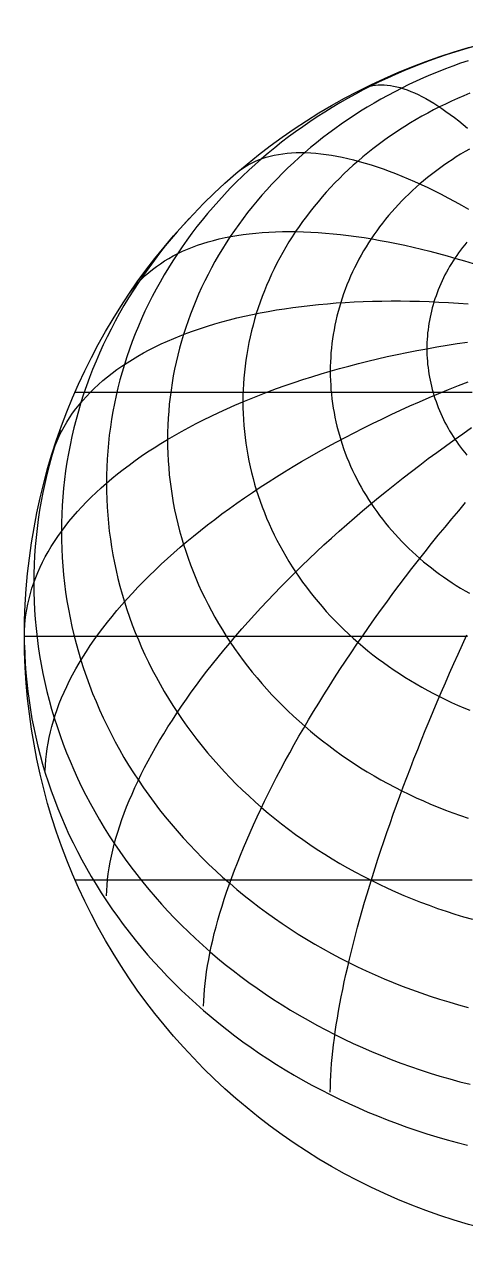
# Model space of a CAD drawing. Header units: millimetres. Extents: x -40 to 40, y -40 to 40.
# Drawn here: x -40 to -11.2, y -40 to 40 of the extents above; entities that cross this region are included whole.
import ezdxf

# ---------------------------------------------------------------- set-up
doc = ezdxf.new("R2010")
doc.units = ezdxf.units.MM
for name, color, linetype in [('CUT_OUTER', 1, 'Continuous'), ('ENGRAVE', 7, 'Continuous'), ('ENGRAVE_FINE', 8, 'Continuous')]:
    doc.layers.add(name, color=color, linetype=linetype)

msp = doc.modelspace()

# ---------------------------------------------------------------- linework, layer by layer
at = {"layer": 'CUT_OUTER'}
msp.add_circle((0, 0), 40, dxfattribs=at)
at = {"layer": 'ENGRAVE'}
for points in [[(-39.9939, 0), (-39.9756, 0), (-39.9452, 0), (-39.9026, 0), (-39.8478, 0), (-39.7809, 0), (-39.7018, 0), (-39.6107, 0), (-39.5075, 0), (-39.3923, 0), (-39.2651, 0), (-39.1259, 0), (-38.9748, 0), (-38.8118, 0), (-38.637, 0), (-38.4505, 0), (-38.2522, 0), (-38.0423, 0), (-37.8207, 0), (-37.5877, 0), (-37.3432, 0), (-37.0874, 0), (-36.8202, 0), (-36.5418, 0), (-36.2523, 0), (-35.9518, 0), (-35.6403, 0), (-35.3179, 0), (-34.9848, 0), (-34.641, 0), (-34.2867, 0), (-33.9219, 0), (-33.5468, 0), (-33.1615, 0), (-32.7661, 0), (-32.3607, 0), (-31.9454, 0), (-31.5204, 0), (-31.0858, 0), (-30.6418, 0), (-30.1884, 0), (-29.7258, 0), (-29.2541, 0), (-28.7736, 0), (-28.2843, 0), (-27.7863, 0), (-27.2799, 0), (-26.7652, 0), (-26.2424, 0), (-25.7115, 0), (-25.1728, 0), (-24.6265, 0), (-24.0726, 0), (-23.5114, 0), (-22.9431, 0), (-22.3677, 0), (-21.7856, 0), (-21.1968, 0), (-20.6015, 0), (-20, 0), (-19.3924, 0), (-18.7789, 0), (-18.1596, 0), (-17.5348, 0), (-16.9047, 0), (-16.2695, 0), (-15.6292, 0), (-14.9843, 0), (-14.3347, 0), (-13.6808, 0), (-13.0227, 0), (-12.3607, 0), (-11.6949, 0), (-11.0255, 0)], [(-39.9939, -0.6046), (-39.9756, -1.209), (-39.9452, -1.813), (-39.9026, -2.4164), (-39.8478, -3.0192), (-39.7809, -3.621), (-39.7018, -4.2217), (-39.6107, -4.8211), (-39.5075, -5.419), (-39.3923, -6.0153), (-39.2651, -6.6098), (-39.1259, -7.2023), (-38.9748, -7.7925), (-38.8118, -8.3804), (-38.637, -8.9658), (-38.4505, -9.5484), (-38.2522, -10.1281), (-38.0423, -10.7047), (-37.8207, -11.278), (-37.5877, -11.8479), (-37.3432, -12.4142), (-37.0874, -12.9768), (-36.8202, -13.5353), (-36.5418, -14.0898), (-36.2523, -14.6399), (-35.9518, -15.1856), (-35.6403, -15.7267), (-35.3179, -16.263), (-34.9848, -16.7943), (-34.641, -17.3205), (-34.2867, -17.8414), (-33.9219, -18.3569), (-33.5468, -18.8668), (-33.1615, -19.371), (-32.7661, -19.8693), (-32.3607, -20.3615), (-31.9454, -20.8475), (-31.5204, -21.3271), (-31.0858, -21.8003), (-30.6418, -22.2668), (-30.1884, -22.7266), (-29.7258, -23.1794), (-29.2541, -23.6251), (-28.7736, -24.0637), (-28.2843, -24.4949), (-27.7863, -24.9187), (-27.2799, -25.3348), (-26.7652, -25.7433), (-26.2424, -26.1439), (-25.7115, -26.5366), (-25.1728, -26.9211), (-24.6265, -27.2975), (-24.0726, -27.6655), (-23.5114, -28.0252), (-22.9431, -28.3763), (-22.3677, -28.7187), (-21.7856, -29.0524), (-21.1968, -29.3772), (-20.6015, -29.6931), (-20, -30), (-19.3924, -30.2977), (-18.7789, -30.5862), (-18.1596, -30.8654), (-17.5348, -31.1351), (-16.9047, -31.3954), (-16.2695, -31.6461), (-15.6292, -31.8872), (-14.9843, -32.1186), (-14.3347, -32.3402), (-13.6808, -32.5519), (-13.0227, -32.7537), (-12.3607, -32.9456), (-11.6949, -33.1274), (-11.0255, -33.2991)]]:
    msp.add_lwpolyline(points, dxfattribs=at)
at = {"layer": 'ENGRAVE_FINE'}
for points in [[(-10.7047, 38.5317), (-11.278, 38.3656), (-11.8479, 38.1908), (-12.4142, 38.0074), (-12.9768, 37.8155), (-13.5353, 37.6151), (-14.0898, 37.4064), (-14.6399, 37.1892), (-15.1856, 36.9638), (-15.7267, 36.7302), (-16.263, 36.4884), (-16.7943, 36.2386), (-17.3205, 35.9808), (-17.8414, 35.715), (-18.3569, 35.4414), (-18.8668, 35.1601), (-19.371, 34.8711), (-19.8693, 34.5746), (-20.3615, 34.2705), (-20.8475, 33.9591), (-21.3271, 33.6403), (-21.8003, 33.3144), (-22.2668, 32.9813), (-22.7266, 32.6413), (-23.1794, 32.2943), (-23.6251, 31.9406), (-24.0637, 31.5802), (-24.4949, 31.2132), (-24.9187, 30.8398), (-25.3348, 30.46), (-25.7433, 30.0739), (-26.1439, 29.6818), (-26.5366, 29.2836), (-26.9211, 28.8796), (-27.2975, 28.4698), (-27.6655, 28.0545), (-28.0252, 27.6336), (-28.3763, 27.2073), (-28.7187, 26.7758), (-29.0524, 26.3392), (-29.3772, 25.8976), (-29.6931, 25.4511), (-30, 25), (-30.2977, 24.5443), (-30.5862, 24.0841), (-30.8654, 23.6197), (-31.1351, 23.1511), (-31.3954, 22.6785), (-31.6461, 22.2021), (-31.8872, 21.7219), (-32.1186, 21.2382), (-32.3402, 20.751), (-32.5519, 20.2606), (-32.7537, 19.767), (-32.9456, 19.2705), (-33.1274, 18.7712), (-33.2991, 18.2691), (-33.4607, 17.7646), (-33.612, 17.2577), (-33.7532, 16.7485), (-33.884, 16.2374), (-34.0046, 15.7243), (-34.1147, 15.2094), (-34.2145, 14.693), (-34.3039, 14.1752), (-34.3828, 13.6561), (-34.4512, 13.1359), (-34.5092, 12.6147), (-34.5566, 12.0927), (-34.5935, 11.5701), (-34.6199, 11.047), (-34.6357, 10.5236), (-34.641, 10), (-34.6357, 9.4764), (-34.6199, 8.953), (-34.5935, 8.4299), (-34.5566, 7.9073), (-34.5092, 7.3853), (-34.4512, 6.8641), (-34.3828, 6.3439), (-34.3039, 5.8248), (-34.2145, 5.307), (-34.1147, 4.7906), (-34.0046, 4.2757), (-33.884, 3.7626), (-33.7532, 3.2515), (-33.612, 2.7423), (-33.4607, 2.2354), (-33.2991, 1.7309), (-33.1274, 1.2288), (-32.9456, 0.7295), (-32.7537, 0.233), (-32.5519, -0.2606), (-32.3402, -0.751), (-32.1186, -1.2382), (-31.8872, -1.7219), (-31.6461, -2.2021), (-31.3954, -2.6785), (-31.1351, -3.1511), (-30.8654, -3.6197), (-30.5862, -4.0841), (-30.2977, -4.5443), (-30, -5), (-29.6931, -5.4511), (-29.3772, -5.8976), (-29.0524, -6.3392), (-28.7187, -6.7758), (-28.3763, -7.2073), (-28.0252, -7.6336), (-27.6655, -8.0545), (-27.2975, -8.4698), (-26.9211, -8.8796), (-26.5366, -9.2836), (-26.1439, -9.6818), (-25.7433, -10.0739), (-25.3348, -10.46), (-24.9187, -10.8398), (-24.4949, -11.2132), (-24.0637, -11.5802), (-23.6251, -11.9406), (-23.1794, -12.2943), (-22.7266, -12.6413), (-22.2668, -12.9813), (-21.8003, -13.3144), (-21.3271, -13.6403), (-20.8475, -13.9591), (-20.3615, -14.2705), (-19.8693, -14.5746), (-19.371, -14.8711), (-18.8668, -15.1601), (-18.3569, -15.4414), (-17.8414, -15.715), (-17.3205, -15.9808), (-16.7943, -16.2386), (-16.263, -16.4884), (-15.7267, -16.7302), (-15.1856, -16.9638), (-14.6399, -17.1892), (-14.0898, -17.4064), (-13.5353, -17.6151), (-12.9768, -17.8155), (-12.4142, -18.0074), (-11.8479, -18.1908), (-11.278, -18.3656), (-10.7047, -18.5317)], [(-10.981, 37.6298), (-11.4786, 37.46), (-11.9727, 37.2828), (-12.4631, 37.0981), (-12.9498, 36.906), (-13.4325, 36.7067), (-13.9111, 36.5), (-14.3854, 36.2861), (-14.8554, 36.0651), (-15.3209, 35.8371), (-15.7817, 35.602), (-16.2377, 35.36), (-16.6887, 35.1112), (-17.1347, 34.8556), (-17.5754, 34.5932), (-18.0108, 34.3243), (-18.4407, 34.0488), (-18.865, 33.7668), (-19.2835, 33.4785), (-19.6962, 33.1839), (-20.1028, 32.8831), (-20.5034, 32.5763), (-20.8976, 32.2634), (-21.2856, 31.9446), (-21.667, 31.6199), (-22.0419, 31.2896), (-22.41, 30.9536), (-22.7713, 30.6122), (-23.1256, 30.2653), (-23.473, 29.9131), (-23.8131, 29.5557), (-24.1461, 29.1933), (-24.4716, 28.8259), (-24.7897, 28.4535), (-25.1003, 28.0765), (-25.4032, 27.6948), (-25.6984, 27.3086), (-25.9857, 26.918), (-26.2651, 26.5231), (-26.5366, 26.124), (-26.7999, 25.7209), (-27.0551, 25.3139), (-27.302, 24.9031), (-27.5406, 24.4886), (-27.7709, 24.0706), (-27.9927, 23.6491), (-28.2059, 23.2244), (-28.4106, 22.7965), (-28.6066, 22.3656), (-28.7939, 21.9318), (-28.9724, 21.4952), (-29.1421, 21.056), (-29.3029, 20.6143), (-29.4548, 20.1702), (-29.5977, 19.7239), (-29.7316, 19.2755), (-29.8564, 18.8252), (-29.9722, 18.373), (-30.0788, 17.9192), (-30.1763, 17.4638), (-30.2645, 17.007), (-30.3436, 16.5489), (-30.4134, 16.0897), (-30.4739, 15.6296), (-30.5252, 15.1686), (-30.5671, 14.7068), (-30.5998, 14.2446), (-30.6231, 13.7819), (-30.6371, 13.3189), (-30.6418, 12.8558), (-30.6371, 12.3926), (-30.6231, 11.9296), (-30.5998, 11.4669), (-30.5671, 11.0047), (-30.5252, 10.5429), (-30.4739, 10.0819), (-30.4134, 9.6218), (-30.3436, 9.1626), (-30.2645, 8.7045), (-30.1763, 8.2477), (-30.0788, 7.7923), (-29.9722, 7.3385), (-29.8564, 6.8863), (-29.7316, 6.436), (-29.5977, 5.9876), (-29.4548, 5.5413), (-29.3029, 5.0972), (-29.1421, 4.6555), (-28.9724, 4.2163), (-28.7939, 3.7797), (-28.6066, 3.3459), (-28.4106, 2.915), (-28.2059, 2.4871), (-27.9927, 2.0624), (-27.7709, 1.6409), (-27.5406, 1.2229), (-27.302, 0.8084), (-27.0551, 0.3976), (-26.7999, -0.0094), (-26.5366, -0.4125), (-26.2651, -0.8116), (-25.9857, -1.2065), (-25.6984, -1.5971), (-25.4032, -1.9833), (-25.1003, -2.365), (-24.7897, -2.742), (-24.4716, -3.1143), (-24.1461, -3.4818), (-23.8131, -3.8442), (-23.473, -4.2016), (-23.1256, -4.5538), (-22.7713, -4.9007), (-22.41, -5.2421), (-22.0419, -5.5781), (-21.667, -5.9084), (-21.2856, -6.2331), (-20.8976, -6.5519), (-20.5034, -6.8648), (-20.1028, -7.1716), (-19.6962, -7.4724), (-19.2835, -7.767), (-18.865, -8.0553), (-18.4407, -8.3373), (-18.0108, -8.6128), (-17.5754, -8.8817), (-17.1347, -9.1441), (-16.6887, -9.3997), (-16.2377, -9.6485), (-15.7817, -9.8905), (-15.3209, -10.1256), (-14.8554, -10.3536), (-14.3854, -10.5746), (-13.9111, -10.7885), (-13.4325, -10.9951), (-12.9498, -11.1945), (-12.4631, -11.3866), (-11.9727, -11.5713), (-11.4786, -11.7485), (-10.981, -11.9183)], [(-17.7297, 35.8497), (-17.5655, 35.9114), (-17.3959, 35.9621), (-17.221, 36.0019), (-17.0409, 36.0307), (-16.8556, 36.0486), (-16.6652, 36.0554), (-16.4697, 36.0513), (-16.2691, 36.0362), (-16.0636, 36.0101), (-15.8532, 35.9731), (-15.638, 35.9251), (-15.418, 35.8661), (-15.1934, 35.7963), (-14.9641, 35.7155), (-14.7302, 35.6238), (-14.4918, 35.5213), (-14.2491, 35.408), (-14.002, 35.2839), (-13.7506, 35.149), (-13.4951, 35.0035), (-13.2354, 34.8472), (-12.9717, 34.6804), (-12.704, 34.503), (-12.4325, 34.3151), (-12.1572, 34.1167), (-11.8782, 33.9079), (-11.5956, 33.6888), (-11.3094, 33.4595), (-11.0198, 33.2199)], [(-10.8662, 35.5015), (-11.2712, 35.3342), (-11.6728, 35.1608), (-12.0708, 34.9813), (-12.4652, 34.7959), (-12.8558, 34.6045), (-13.2424, 34.4073), (-13.625, 34.2042), (-14.0035, 33.9954), (-14.3777, 33.7809), (-14.7475, 33.5608), (-15.1128, 33.3351), (-15.4736, 33.104), (-15.8296, 32.8674), (-16.1808, 32.6255), (-16.527, 32.3783), (-16.8683, 32.1259), (-17.2044, 31.8684), (-17.5352, 31.6058), (-17.8607, 31.3383), (-18.1808, 31.0659), (-18.4953, 30.7887), (-18.8042, 30.5068), (-19.1074, 30.2203), (-19.4047, 29.9292), (-19.6962, 29.6337), (-19.9816, 29.3339), (-20.2609, 29.0297), (-20.5341, 28.7214), (-20.801, 28.409), (-21.0616, 28.0926), (-21.3158, 27.7723), (-21.5635, 27.4483), (-21.8046, 27.1205), (-22.0391, 26.7891), (-22.2668, 26.4543), (-22.4878, 26.1161), (-22.7019, 25.7745), (-22.9091, 25.4298), (-23.1093, 25.082), (-23.3025, 24.7313), (-23.4886, 24.3776), (-23.6676, 24.0212), (-23.8393, 23.6622), (-24.0038, 23.3006), (-24.1609, 22.9366), (-24.3107, 22.5703), (-24.4531, 22.2017), (-24.588, 21.8311), (-24.7155, 21.4585), (-24.8354, 21.084), (-24.9478, 20.7077), (-25.0525, 20.3298), (-25.1496, 19.9504), (-25.2391, 19.5696), (-25.3209, 19.1875), (-25.395, 18.8042), (-25.4613, 18.4198), (-25.5199, 18.0345), (-25.5707, 17.6484), (-25.6137, 17.2616), (-25.6489, 16.8741), (-25.6763, 16.4862), (-25.6958, 16.098), (-25.7076, 15.7095), (-25.7115, 15.3209), (-25.7076, 14.9323), (-25.6958, 14.5438), (-25.6763, 14.1555), (-25.6489, 13.7676), (-25.6137, 13.3802), (-25.5707, 12.9934), (-25.5199, 12.6072), (-25.4613, 12.2219), (-25.395, 11.8376), (-25.3209, 11.4543), (-25.2391, 11.0722), (-25.1496, 10.6914), (-25.0525, 10.3119), (-24.9478, 9.9341), (-24.8354, 9.5578), (-24.7155, 9.1833), (-24.588, 8.8107), (-24.4531, 8.4401), (-24.3107, 8.0715), (-24.1609, 7.7052), (-24.0038, 7.3412), (-23.8393, 6.9796), (-23.6676, 6.6206), (-23.4886, 6.2642), (-23.3025, 5.9105), (-23.1093, 5.5598), (-22.9091, 5.212), (-22.7019, 4.8673), (-22.4878, 4.5257), (-22.2668, 4.1875), (-22.0391, 3.8526), (-21.8046, 3.5213), (-21.5635, 3.1935), (-21.3158, 2.8694), (-21.0616, 2.5492), (-20.801, 2.2328), (-20.5341, 1.9204), (-20.2609, 1.6121), (-19.9816, 1.3079), (-19.6962, 1.0081), (-19.4047, 0.7125), (-19.1074, 0.4215), (-18.8042, 0.135), (-18.4953, -0.1469), (-18.1808, -0.4241), (-17.8607, -0.6965), (-17.5352, -0.964), (-17.2044, -1.2266), (-16.8683, -1.4841), (-16.527, -1.7365), (-16.1808, -1.9837), (-15.8296, -2.2256), (-15.4736, -2.4622), (-15.1128, -2.6933), (-14.7475, -2.919), (-14.3777, -3.1391), (-14.0035, -3.3536), (-13.625, -3.5624), (-13.2424, -3.7655), (-12.8558, -3.9627), (-12.4652, -4.1541), (-12.0708, -4.3395), (-11.6728, -4.519), (-11.2712, -4.6924), (-10.8662, -4.8597)], [(-25.9956, 30.3941), (-25.7971, 30.5418), (-25.5908, 30.6803), (-25.3766, 30.8093), (-25.1548, 30.929), (-24.9252, 31.0393), (-24.6881, 31.1401), (-24.4435, 31.2314), (-24.1914, 31.3132), (-23.9319, 31.3855), (-23.6652, 31.4482), (-23.3912, 31.5013), (-23.1102, 31.5448), (-22.8221, 31.5787), (-22.527, 31.6031), (-22.2251, 31.6177), (-21.9164, 31.6228), (-21.601, 31.6182), (-21.279, 31.604), (-20.9506, 31.5801), (-20.6158, 31.5467), (-20.2747, 31.5036), (-19.9274, 31.4509), (-19.574, 31.3887), (-19.2147, 31.3169), (-18.8496, 31.2355), (-18.4787, 31.1446), (-18.1021, 31.0443), (-17.7201, 30.9345), (-17.3326, 30.8152), (-16.9399, 30.6866), (-16.542, 30.5487), (-16.1391, 30.4014), (-15.7313, 30.2449), (-15.3186, 30.0791), (-14.9013, 29.9042), (-14.4795, 29.7202), (-14.0533, 29.5271), (-13.6227, 29.3251), (-13.1881, 29.1141), (-12.7494, 28.8942), (-12.3068, 28.6655), (-11.8605, 28.4281), (-11.4105, 28.1821), (-10.9571, 27.9274)], [(-10.8928, 31.8467), (-11.1839, 31.6799), (-11.4715, 31.5086), (-11.7557, 31.3331), (-12.0363, 31.1533), (-12.3132, 30.9693), (-12.5864, 30.7811), (-12.8558, 30.5888), (-13.1212, 30.3925), (-13.3826, 30.1922), (-13.64, 29.9879), (-13.8932, 29.7798), (-14.1421, 29.568), (-14.3868, 29.3523), (-14.6271, 29.1331), (-14.8629, 28.9102), (-15.0942, 28.6838), (-15.3209, 28.4539), (-15.5429, 28.2207), (-15.7602, 27.9841), (-15.9727, 27.7443), (-16.1803, 27.5012), (-16.383, 27.2551), (-16.5808, 27.006), (-16.7734, 26.7539), (-16.961, 26.499), (-17.1433, 26.2412), (-17.3205, 25.9808), (-17.4924, 25.7177), (-17.659, 25.452), (-17.8201, 25.1839), (-17.9759, 24.9133), (-18.1262, 24.6405), (-18.2709, 24.3654), (-18.4101, 24.0882), (-18.5437, 23.8089), (-18.6716, 23.5276), (-18.7939, 23.2445), (-18.9104, 22.9595), (-19.0211, 22.6728), (-19.1261, 22.3845), (-19.2252, 22.0947), (-19.3185, 21.8034), (-19.4059, 21.5107), (-19.4874, 21.2168), (-19.563, 20.9216), (-19.6325, 20.6254), (-19.6962, 20.3282), (-19.7538, 20.03), (-19.8054, 19.7311), (-19.8509, 19.4313), (-19.8904, 19.131), (-19.9239, 18.8301), (-19.9513, 18.5287), (-19.9726, 18.227), (-19.9878, 17.925), (-19.997, 17.6228), (-20, 17.3205), (-19.997, 17.0182), (-19.9878, 16.716), (-19.9726, 16.414), (-19.9513, 16.1123), (-19.9239, 15.8109), (-19.8904, 15.51), (-19.8509, 15.2097), (-19.8054, 14.91), (-19.7538, 14.611), (-19.6962, 14.3128), (-19.6325, 14.0156), (-19.563, 13.7194), (-19.4874, 13.4242), (-19.4059, 13.1303), (-19.3185, 12.8376), (-19.2252, 12.5463), (-19.1261, 12.2565), (-19.0211, 11.9682), (-18.9104, 11.6815), (-18.7939, 11.3965), (-18.6716, 11.1134), (-18.5437, 10.8321), (-18.4101, 10.5528), (-18.2709, 10.2756), (-18.1262, 10.0005), (-17.9759, 9.7277), (-17.8201, 9.4572), (-17.659, 9.189), (-17.4924, 8.9234), (-17.3205, 8.6603), (-17.1433, 8.3998), (-16.961, 8.142), (-16.7734, 7.8871), (-16.5808, 7.635), (-16.383, 7.3859), (-16.1803, 7.1398), (-15.9727, 6.8968), (-15.7602, 6.6569), (-15.5429, 6.4204), (-15.3209, 6.1871), (-15.0942, 5.9572), (-14.8629, 5.7308), (-14.6271, 5.5079), (-14.3868, 5.2887), (-14.1421, 5.0731), (-13.8932, 4.8612), (-13.64, 4.6531), (-13.3826, 4.4489), (-13.1212, 4.2486), (-12.8558, 4.0522), (-12.5864, 3.8599), (-12.3132, 3.6718), (-12.0363, 3.4877), (-11.7557, 3.3079), (-11.4715, 3.1324), (-11.1839, 2.9612), (-10.8928, 2.7943)], [(-29.2111, 27.326), (-29.6195, 26.8814), (-30.0189, 26.4306), (-30.4091, 25.9739), (-30.79, 25.5114), (-31.1616, 25.0432), (-31.5237, 24.5694), (-31.8762, 24.0903), (-32.219, 23.6059), (-32.5519, 23.1164), (-32.8749, 22.6219), (-33.188, 22.1226), (-33.4909, 21.6187), (-33.7836, 21.1102), (-34.066, 20.5974), (-34.3381, 20.0805), (-34.5997, 19.5594), (-34.8507, 19.0346), (-35.0911, 18.506), (-35.3209, 17.9738), (-35.5399, 17.4383), (-35.748, 16.8995), (-35.9453, 16.3577), (-36.1316, 15.8129), (-36.3069, 15.2655), (-36.4712, 14.7154), (-36.6243, 14.163), (-36.7663, 13.6083), (-36.8971, 13.0516), (-37.0167, 12.493), (-37.1249, 11.9326), (-37.2219, 11.3708), (-37.3075, 10.8075), (-37.3818, 10.243), (-37.4447, 9.6775), (-37.4961, 9.1111), (-37.5362, 8.544), (-37.5648, 7.9764), (-37.582, 7.4085), (-37.5877, 6.8404), (-37.582, 6.2723), (-37.5648, 5.7044), (-37.5362, 5.1368), (-37.4961, 4.5697), (-37.4447, 4.0033), (-37.3818, 3.4378), (-37.3075, 2.8733), (-37.2219, 2.3101), (-37.1249, 1.7482), (-37.0167, 1.1878), (-36.8971, 0.6292), (-36.7663, 0.0725), (-36.6243, -0.4822), (-36.4712, -1.0346), (-36.3069, -1.5847), (-36.1316, -2.1321), (-35.9453, -2.6769), (-35.748, -3.2187), (-35.5399, -3.7575), (-35.3209, -4.293), (-35.0911, -4.8252), (-34.8507, -5.3538), (-34.5997, -5.8786), (-34.3381, -6.3997), (-34.066, -6.9166), (-33.7836, -7.4294), (-33.4909, -7.9379), (-33.188, -8.4418), (-32.8749, -8.9411), (-32.5519, -9.4356), (-32.219, -9.9251), (-31.8762, -10.4095), (-31.5237, -10.8886), (-31.1616, -11.3624), (-30.79, -11.8306), (-30.4091, -12.2931), (-30.0189, -12.7498), (-29.6195, -13.2006), (-29.2111, -13.6452), (-28.7939, -14.0836), (-28.3678, -14.5156), (-27.9331, -14.9411), (-27.4899, -15.3599), (-27.0383, -15.7721), (-26.5785, -16.1773), (-26.1106, -16.5755), (-25.6348, -16.9666), (-25.1511, -17.3504), (-24.6598, -17.7268), (-24.1609, -18.0958), (-23.6547, -18.4572), (-23.1413, -18.8109), (-22.6208, -19.1567), (-22.0935, -19.4946), (-21.5594, -19.8246), (-21.0188, -20.1464), (-20.4717, -20.4599), (-19.9184, -20.7652), (-19.3591, -21.062), (-18.7939, -21.3504), (-18.2229, -21.6301), (-17.6464, -21.9012), (-17.0645, -22.1636), (-16.4774, -22.4171), (-15.8853, -22.6616), (-15.2883, -22.8972), (-14.6867, -23.1238), (-14.0806, -23.3412), (-13.4702, -23.5494), (-12.8558, -23.7484), (-12.2374, -23.938), (-11.6152, -24.1183), (-10.9896, -24.2891)], [(-33.1093, 22.4361), (-32.9264, 22.6774), (-32.7336, 22.9118), (-32.5307, 23.1393), (-32.318, 23.3596), (-32.0954, 23.5729), (-31.863, 23.7789), (-31.621, 23.9778), (-31.3693, 24.1693), (-31.108, 24.3535), (-30.8373, 24.5302), (-30.5572, 24.6995), (-30.2677, 24.8612), (-29.9691, 25.0154), (-29.6613, 25.1619), (-29.3445, 25.3008), (-29.0187, 25.432), (-28.6841, 25.5555), (-28.3408, 25.6711), (-27.9888, 25.7789), (-27.6283, 25.8789), (-27.2594, 25.971), (-26.8822, 26.0552), (-26.4968, 26.1315), (-26.1034, 26.1997), (-25.7019, 26.26), (-25.2927, 26.3124), (-24.8757, 26.3567), (-24.4512, 26.3929), (-24.0192, 26.4211), (-23.5799, 26.4413), (-23.1334, 26.4534), (-22.6799, 26.4575), (-22.2195, 26.4535), (-21.7523, 26.4415), (-21.2785, 26.4214), (-20.7981, 26.3932), (-20.3115, 26.357), (-19.8187, 26.3128), (-19.3198, 26.2606), (-18.815, 26.2003), (-18.3046, 26.1321), (-17.7885, 26.0559), (-17.267, 25.9718), (-16.7403, 25.8798), (-16.2084, 25.7799), (-15.6717, 25.6721), (-15.1301, 25.5565), (-14.5839, 25.4332), (-14.0333, 25.3021), (-13.4785, 25.1632), (-12.9195, 25.0167), (-12.3566, 24.8626), (-11.7899, 24.701), (-11.2196, 24.5318), (-10.6459, 24.3551)], [(-11.068, 25.7579), (-11.2067, 25.5895), (-11.3419, 25.4191), (-11.4737, 25.2467), (-11.602, 25.0723), (-11.7267, 24.896), (-11.8479, 24.7178), (-11.9655, 24.5378), (-12.0794, 24.3561), (-12.1897, 24.1727), (-12.2962, 23.9876), (-12.399, 23.801), (-12.498, 23.6128), (-12.5932, 23.4232), (-12.6846, 23.2322), (-12.7721, 23.0398), (-12.8558, 22.8461), (-12.9355, 22.6512), (-13.0112, 22.4551), (-13.083, 22.2579), (-13.1508, 22.0596), (-13.2146, 21.8603), (-13.2744, 21.6601), (-13.3302, 21.4591), (-13.3818, 21.2572), (-13.4295, 21.0545), (-13.473, 20.8512), (-13.5124, 20.6473), (-13.5477, 20.4428), (-13.5788, 20.2378), (-13.6059, 20.0323), (-13.6287, 19.8265), (-13.6475, 19.6203), (-13.6621, 19.4139), (-13.6725, 19.2073), (-13.6787, 19.0006), (-13.6808, 18.7939), (-13.6787, 18.5871), (-13.6725, 18.3804), (-13.6621, 18.1738), (-13.6475, 17.9674), (-13.6287, 17.7612), (-13.6059, 17.5554), (-13.5788, 17.35), (-13.5477, 17.1449), (-13.5124, 16.9404), (-13.473, 16.7365), (-13.4295, 16.5332), (-13.3818, 16.3305), (-13.3302, 16.1286), (-13.2744, 15.9276), (-13.2146, 15.7274), (-13.1508, 15.5281), (-13.083, 15.3299), (-13.0112, 15.1326), (-12.9355, 14.9365), (-12.8558, 14.7416), (-12.7721, 14.5479), (-12.6846, 14.3555), (-12.5932, 14.1645), (-12.498, 13.9749), (-12.399, 13.7867), (-12.2962, 13.6001), (-12.1897, 13.415), (-12.0794, 13.2316), (-11.9655, 13.0499), (-11.8479, 12.8699), (-11.7267, 12.6917), (-11.602, 12.5154), (-11.4737, 12.341), (-11.3419, 12.1686), (-11.2067, 11.9982), (-11.068, 11.8298)], [(-38.1073, 12.1434), (-37.9902, 12.4599), (-37.8615, 12.7727), (-37.7214, 13.0816), (-37.5697, 13.3866), (-37.4066, 13.6874), (-37.232, 13.9841), (-37.0462, 14.2765), (-36.849, 14.5646), (-36.6407, 14.8482), (-36.4211, 15.1273), (-36.1905, 15.4018), (-35.9489, 15.6716), (-35.6963, 15.9366), (-35.4328, 16.1968), (-35.1585, 16.452), (-34.8736, 16.7023), (-34.578, 16.9474), (-34.2718, 17.1874), (-33.9553, 17.4222), (-33.6284, 17.6516), (-33.2912, 17.8757), (-32.9439, 18.0943), (-32.5866, 18.3074), (-32.2193, 18.5149), (-31.8423, 18.7168), (-31.4555, 18.913), (-31.0591, 19.1034), (-30.6533, 19.288), (-30.2382, 19.4668), (-29.8138, 19.6396), (-29.3804, 19.8064), (-28.938, 19.9672), (-28.4868, 20.1219), (-28.0269, 20.2704), (-27.5585, 20.4128), (-27.0816, 20.549), (-26.5966, 20.679), (-26.1034, 20.8026), (-25.6023, 20.9199), (-25.0934, 21.0308), (-24.5768, 21.1353), (-24.0528, 21.2334), (-23.5214, 21.325), (-22.9828, 21.4101), (-22.4373, 21.4887), (-21.8849, 21.5607), (-21.3259, 21.6262), (-20.7604, 21.6851), (-20.1885, 21.7373), (-19.6105, 21.783), (-19.0265, 21.822), (-18.4367, 21.8544), (-17.8413, 21.8801), (-17.2405, 21.8992), (-16.6344, 21.9116), (-16.0233, 21.9173), (-15.4072, 21.9163), (-14.7865, 21.9086), (-14.1613, 21.8943), (-13.5317, 21.8733), (-12.8981, 21.8457), (-12.2605, 21.8114), (-11.6192, 21.7704), (-10.9743, 21.7229)], [(-39.9939, 0.349), (-39.9756, 0.698), (-39.9452, 1.0467), (-39.9026, 1.3951), (-39.8478, 1.7431), (-39.7809, 2.0906), (-39.7018, 2.4374), (-39.6107, 2.7835), (-39.5075, 3.1287), (-39.3923, 3.473), (-39.2651, 3.8162), (-39.1259, 4.1582), (-38.9748, 4.499), (-38.8118, 4.8384), (-38.637, 5.1764), (-38.4505, 5.5127), (-38.2522, 5.8474), (-38.0423, 6.1803), (-37.8207, 6.5114), (-37.5877, 6.8404), (-37.3432, 7.1674), (-37.0874, 7.4921), (-36.8202, 7.8146), (-36.5418, 8.1347), (-36.2523, 8.4524), (-35.9518, 8.7674), (-35.6403, 9.0798), (-35.3179, 9.3894), (-34.9848, 9.6962), (-34.641, 10), (-34.2867, 10.3008), (-33.9219, 10.5984), (-33.5468, 10.8928), (-33.1615, 11.1839), (-32.7661, 11.4715), (-32.3607, 11.7557), (-31.9454, 12.0363), (-31.5204, 12.3132), (-31.0858, 12.5864), (-30.6418, 12.8558), (-30.1884, 13.1212), (-29.7258, 13.3826), (-29.2541, 13.64), (-28.7736, 13.8932), (-28.2843, 14.1421), (-27.7863, 14.3868), (-27.2799, 14.6271), (-26.7652, 14.8629), (-26.2424, 15.0942), (-25.7115, 15.3209), (-25.1728, 15.5429), (-24.6265, 15.7602), (-24.0726, 15.9727), (-23.5114, 16.1803), (-22.9431, 16.383), (-22.3677, 16.5808), (-21.7856, 16.7734), (-21.1968, 16.961), (-20.6015, 17.1433), (-20, 17.3205), (-19.3924, 17.4924), (-18.7789, 17.659), (-18.1596, 17.8201), (-17.5348, 17.9759), (-16.9047, 18.1262), (-16.2695, 18.2709), (-15.6292, 18.4101), (-14.9843, 18.5437), (-14.3347, 18.6716), (-13.6808, 18.7939), (-13.0227, 18.9104), (-12.3607, 19.0211), (-11.6949, 19.1261), (-11.0255, 19.2252)], [(-38.6356, -8.7905), (-38.6238, -8.4387), (-38.6002, -8.0844), (-38.5649, -7.7276), (-38.5179, -7.3685), (-38.4591, -7.0071), (-38.3886, -6.6436), (-38.3064, -6.2781), (-38.2125, -5.9106), (-38.107, -5.5414), (-37.9899, -5.1705), (-37.8612, -4.798), (-37.721, -4.424), (-37.5693, -4.0487), (-37.4061, -3.6721), (-37.2316, -3.2944), (-37.0457, -2.9158), (-36.8485, -2.5362), (-36.6402, -2.1559), (-36.4206, -1.7749), (-36.1899, -1.3934), (-35.9483, -1.0114), (-35.6956, -0.6291), (-35.4322, -0.2467), (-35.1579, 0.1358), (-34.8729, 0.5183), (-34.5772, 0.9007), (-34.2711, 1.2827), (-33.9545, 1.6644), (-33.6276, 2.0455), (-33.2904, 2.4261), (-32.9431, 2.8059), (-32.5857, 3.1848), (-32.2184, 3.5628), (-31.8413, 3.9397), (-31.4545, 4.3154), (-31.0582, 4.6897), (-30.6523, 5.0627), (-30.2371, 5.4341), (-29.8128, 5.8038), (-29.3793, 6.1718), (-28.9369, 6.5379), (-28.4857, 6.902), (-28.0257, 7.264), (-27.5573, 7.6238), (-27.0805, 7.9813), (-26.5954, 8.3363), (-26.1022, 8.6888), (-25.6011, 9.0387), (-25.0921, 9.3857), (-24.5755, 9.73), (-24.0515, 10.0713), (-23.5201, 10.4095), (-22.9815, 10.7445), (-22.436, 11.0763), (-21.8836, 11.4047), (-21.3245, 11.7296), (-20.759, 12.0509), (-20.1871, 12.3686), (-19.6091, 12.6825), (-19.0251, 12.9925), (-18.4353, 13.2986), (-17.8399, 13.6007), (-17.239, 13.8985), (-16.6329, 14.1922), (-16.0218, 14.4815), (-15.4057, 14.7665), (-14.785, 15.0469), (-14.1598, 15.3227), (-13.5302, 15.5939), (-12.8965, 15.8603), (-12.2589, 16.1219), (-11.6176, 16.3786), (-10.9727, 16.6303)], [(-36.6768, 15.95), (-36.6601, 15.95), (-36.6321, 15.95), (-36.593, 15.95), (-36.5428, 15.95), (-36.4815, 15.95), (-36.409, 15.95), (-36.3254, 15.95), (-36.2308, 15.95), (-36.1251, 15.95), (-36.0084, 15.95), (-35.8808, 15.95), (-35.7422, 15.95), (-35.5928, 15.95), (-35.4325, 15.95), (-35.2614, 15.95), (-35.0796, 15.95), (-34.887, 15.95), (-34.6839, 15.95), (-34.4702, 15.95), (-34.246, 15.95), (-34.0113, 15.95), (-33.7663, 15.95), (-33.511, 15.95), (-33.2455, 15.95), (-32.9699, 15.95), (-32.6843, 15.95), (-32.3886, 15.95), (-32.0832, 15.95), (-31.7679, 15.95), (-31.443, 15.95), (-31.1084, 15.95), (-30.7645, 15.95), (-30.4111, 15.95), (-30.0485, 15.95), (-29.6767, 15.95), (-29.2959, 15.95), (-28.9061, 15.95), (-28.5076, 15.95), (-28.1004, 15.95), (-27.6846, 15.95), (-27.2603, 15.95), (-26.8278, 15.95), (-26.3871, 15.95), (-25.9384, 15.95), (-25.4817, 15.95), (-25.0173, 15.95), (-24.5453, 15.95), (-24.0658, 15.95), (-23.579, 15.95), (-23.085, 15.95), (-22.5839, 15.95), (-22.076, 15.95), (-21.5614, 15.95), (-21.0402, 15.95), (-20.5125, 15.95), (-19.9787, 15.95), (-19.4387, 15.95), (-18.8928, 15.95), (-18.3412, 15.95), (-17.784, 15.95), (-17.2213, 15.95), (-16.6535, 15.95), (-16.0805, 15.95), (-15.5027, 15.95), (-14.9201, 15.95), (-14.333, 15.95), (-13.7415, 15.95), (-13.1458, 15.95), (-12.5461, 15.95), (-11.9426, 15.95), (-11.3355, 15.95), (-10.7249, 15.95)], [(-34.6368, -17.005), (-34.622, -16.6486), (-34.5967, -16.2872), (-34.5609, -15.9209), (-34.5145, -15.5497), (-34.4576, -15.1737), (-34.3903, -14.7931), (-34.3124, -14.4081), (-34.2241, -14.0186), (-34.1254, -13.6248), (-34.0163, -13.227), (-33.8968, -12.825), (-33.767, -12.4192), (-33.6269, -12.0096), (-33.4766, -11.5963), (-33.316, -11.1795), (-33.1454, -10.7593), (-32.9646, -10.3359), (-32.7738, -9.9092), (-32.573, -9.4796), (-32.3622, -9.0471), (-32.1417, -8.6118), (-31.9113, -8.1738), (-31.6712, -7.7334), (-31.4215, -7.2907), (-31.1622, -6.8457), (-30.8934, -6.3986), (-30.6151, -5.9496), (-30.3276, -5.4988), (-30.0308, -5.0463), (-29.7249, -4.5923), (-29.4099, -4.1368), (-29.086, -3.6801), (-28.7532, -3.2223), (-28.4116, -2.7635), (-28.0614, -2.3039), (-27.7027, -1.8435), (-27.3355, -1.3826), (-26.9599, -0.9213), (-26.5762, -0.4597), (-26.1844, 0.0021), (-25.7846, 0.4638), (-25.3769, 0.9254), (-24.9615, 1.3868), (-24.5385, 1.8477), (-24.108, 2.308), (-23.6702, 2.7676), (-23.2252, 3.2264), (-22.7731, 3.6842), (-22.3141, 4.1409), (-21.8482, 4.5963), (-21.3758, 5.0504), (-20.8968, 5.5029), (-20.4114, 5.9537), (-19.9198, 6.4027), (-19.4222, 6.8497), (-18.9186, 7.2947), (-18.4093, 7.7374), (-17.8943, 8.1778), (-17.3739, 8.6157), (-16.8483, 9.051), (-16.3175, 9.4835), (-15.7817, 9.9131), (-15.2411, 10.3397), (-14.6959, 10.7631), (-14.1461, 11.1833), (-13.5921, 11.6001), (-13.034, 12.0133), (-12.4718, 12.4229), (-11.9059, 12.8287), (-11.3364, 13.2306), (-10.7634, 13.6284)], [(-37.6711, 13.4471), (-37.8663, 12.8763), (-38.05, 12.3025), (-38.2222, 11.7261), (-38.3827, 11.1471), (-38.5315, 10.5658), (-38.6686, 9.9824), (-38.7939, 9.3969), (-38.9073, 8.8097), (-39.0089, 8.2208), (-39.0987, 7.6305), (-39.1765, 7.0389), (-39.2424, 6.4463), (-39.2964, 5.8527), (-39.3383, 5.2584), (-39.3683, 4.6636), (-39.3863, 4.0683), (-39.3923, 3.473), (-39.3863, 2.8776), (-39.3683, 2.2824), (-39.3383, 1.6875), (-39.2964, 1.0932), (-39.2424, 0.4997), (-39.1765, -0.093), (-39.0987, -0.6846), (-39.0089, -1.2749), (-38.9073, -1.8638), (-38.7939, -2.451), (-38.6686, -3.0364), (-38.5315, -3.6199), (-38.3827, -4.2012), (-38.2222, -4.7801), (-38.05, -5.3566), (-37.8663, -5.9303), (-37.6711, -6.5012), (-37.4643, -7.0691), (-37.2462, -7.6337), (-37.0167, -8.195), (-36.7759, -8.7527), (-36.5239, -9.3066), (-36.2608, -9.8567), (-35.9867, -10.4028), (-35.7016, -10.9445), (-35.4056, -11.482), (-35.0988, -12.0148), (-34.7813, -12.5429), (-34.4533, -13.0662), (-34.1147, -13.5844), (-33.7658, -14.0974), (-33.4066, -14.6051), (-33.0372, -15.1073), (-32.6577, -15.6038), (-32.2683, -16.0944), (-31.869, -16.5792), (-31.4601, -17.0578), (-31.0416, -17.5302), (-30.6136, -17.9961), (-30.1763, -18.4556), (-29.7298, -18.9083), (-29.2742, -19.3543), (-28.8097, -19.7932), (-28.3365, -20.2251), (-27.8546, -20.6498), (-27.3642, -21.0671), (-26.8655, -21.477), (-26.3586, -21.8792), (-25.8437, -22.2738), (-25.3209, -22.6604), (-24.7904, -23.0392), (-24.2523, -23.4098), (-23.7069, -23.7723), (-23.1542, -24.1264), (-22.5945, -24.4722), (-22.0279, -24.8094), (-21.4546, -25.1381), (-20.8747, -25.458), (-20.2885, -25.7691), (-19.6962, -26.0713), (-19.0978, -26.3645), (-18.4936, -26.6486), (-17.8837, -26.9235), (-17.2685, -27.1892), (-16.6479, -27.4455), (-16.0223, -27.6924), (-15.3918, -27.9298), (-14.7566, -28.1577), (-14.1169, -28.3759), (-13.473, -28.5844), (-12.8249, -28.7832), (-12.1729, -28.9721), (-11.5172, -29.1511), (-10.858, -29.3202)], [(-28.2816, -24.216), (-28.2704, -23.8574), (-28.2507, -23.4915), (-28.2223, -23.1184), (-28.1854, -22.7384), (-28.1399, -22.3514), (-28.0858, -21.9575), (-28.0231, -21.557), (-27.9519, -21.15), (-27.8722, -20.7365), (-27.784, -20.3166), (-27.6873, -19.8906), (-27.5822, -19.4585), (-27.4687, -19.0205), (-27.3469, -18.5767), (-27.2167, -18.1273), (-27.0782, -17.6723), (-26.9314, -17.2119), (-26.7765, -16.7463), (-26.6134, -16.2756), (-26.4422, -15.8), (-26.2629, -15.3195), (-26.0757, -14.8344), (-25.8805, -14.3447), (-25.6774, -13.8507), (-25.4665, -13.3524), (-25.2478, -12.8501), (-25.0215, -12.3439), (-24.7875, -11.8339), (-24.546, -11.3203), (-24.297, -10.8032), (-24.0406, -10.2829), (-23.7769, -9.7594), (-23.5059, -9.233), (-23.2278, -8.7038), (-22.9426, -8.1719), (-22.6504, -7.6375), (-22.3513, -7.1007), (-22.0454, -6.5619), (-21.7328, -6.021), (-21.4135, -5.4783), (-21.0878, -4.9339), (-20.7556, -4.388), (-20.4171, -3.8408), (-20.0724, -3.2924), (-19.7215, -2.743), (-19.3647, -2.1928), (-19.0019, -1.6419), (-18.6334, -1.0905), (-18.2592, -0.5387), (-17.8794, 0.0132), (-17.4942, 0.5651), (-17.1037, 1.1168), (-16.7079, 1.6682), (-16.3071, 2.219), (-15.9012, 2.7692), (-15.4906, 3.3186), (-15.0752, 3.8669), (-14.6552, 4.4141), (-14.2308, 4.9599), (-13.8021, 5.5042), (-13.3691, 6.0468), (-12.932, 6.5876), (-12.4911, 7.1264), (-12.0463, 7.663), (-11.5978, 8.1973), (-11.1458, 8.7291)], [(-19.9994, -29.8473), (-19.9937, -29.4898), (-19.9819, -29.1232), (-19.9641, -28.7478), (-19.9401, -28.3636), (-19.9101, -27.9708), (-19.874, -27.5695), (-19.8318, -27.1598), (-19.7837, -26.7418), (-19.7294, -26.3156), (-19.6692, -25.8815), (-19.603, -25.4394), (-19.5308, -24.9896), (-19.4527, -24.5322), (-19.3686, -24.0673), (-19.2787, -23.5951), (-19.1828, -23.1157), (-19.0812, -22.6293), (-18.9737, -22.1359), (-18.8604, -21.6359), (-18.7414, -21.1292), (-18.6167, -20.6161), (-18.4863, -20.0967), (-18.3502, -19.5712), (-18.2086, -19.0397), (-18.0615, -18.5025), (-17.9088, -17.9596), (-17.7507, -17.4112), (-17.5872, -16.8575), (-17.4183, -16.2987), (-17.2441, -15.7349), (-17.0647, -15.1664), (-16.88, -14.5932), (-16.6902, -14.0156), (-16.4954, -13.4337), (-16.2955, -12.8477), (-16.0906, -12.2578), (-15.8809, -11.6641), (-15.6663, -11.0669), (-15.4469, -10.4664), (-15.2229, -9.8626), (-14.9942, -9.2558), (-14.7609, -8.6463), (-14.5231, -8.0341), (-14.2809, -7.4194), (-14.0344, -6.8025), (-13.7836, -6.1835), (-13.5285, -5.5626), (-13.2694, -4.94), (-13.0062, -4.316), (-12.7391, -3.6906), (-12.4681, -3.0641), (-12.1932, -2.4366), (-11.9147, -1.8084), (-11.6325, -1.1797), (-11.3468, -0.5506), (-11.0577, 0.0787)], [(-36.6768, -15.95), (-36.6601, -15.95), (-36.6321, -15.95), (-36.593, -15.95), (-36.5428, -15.95), (-36.4815, -15.95), (-36.409, -15.95), (-36.3254, -15.95), (-36.2308, -15.95), (-36.1251, -15.95), (-36.0084, -15.95), (-35.8808, -15.95), (-35.7422, -15.95), (-35.5928, -15.95), (-35.4325, -15.95), (-35.2614, -15.95), (-35.0796, -15.95), (-34.887, -15.95), (-34.6839, -15.95), (-34.4702, -15.95), (-34.246, -15.95), (-34.0113, -15.95), (-33.7663, -15.95), (-33.511, -15.95), (-33.2455, -15.95), (-32.9699, -15.95), (-32.6843, -15.95), (-32.3886, -15.95), (-32.0832, -15.95), (-31.7679, -15.95), (-31.443, -15.95), (-31.1084, -15.95), (-30.7645, -15.95), (-30.4111, -15.95), (-30.0485, -15.95), (-29.6767, -15.95), (-29.2959, -15.95), (-28.9061, -15.95), (-28.5076, -15.95), (-28.1004, -15.95), (-27.6846, -15.95), (-27.2603, -15.95), (-26.8278, -15.95), (-26.3871, -15.95), (-25.9384, -15.95), (-25.4817, -15.95), (-25.0173, -15.95), (-24.5453, -15.95), (-24.0658, -15.95), (-23.579, -15.95), (-23.085, -15.95), (-22.5839, -15.95), (-22.076, -15.95), (-21.5614, -15.95), (-21.0402, -15.95), (-20.5125, -15.95), (-19.9787, -15.95), (-19.4387, -15.95), (-18.8928, -15.95), (-18.3412, -15.95), (-17.784, -15.95), (-17.2213, -15.95), (-16.6535, -15.95), (-16.0805, -15.95), (-15.5027, -15.95), (-14.9201, -15.95), (-14.333, -15.95), (-13.7415, -15.95), (-13.1458, -15.95), (-12.5461, -15.95), (-11.9426, -15.95), (-11.3355, -15.95), (-10.7249, -15.95)]]:
    msp.add_lwpolyline(points, dxfattribs=at)

doc.saveas('drawing.dxf')
